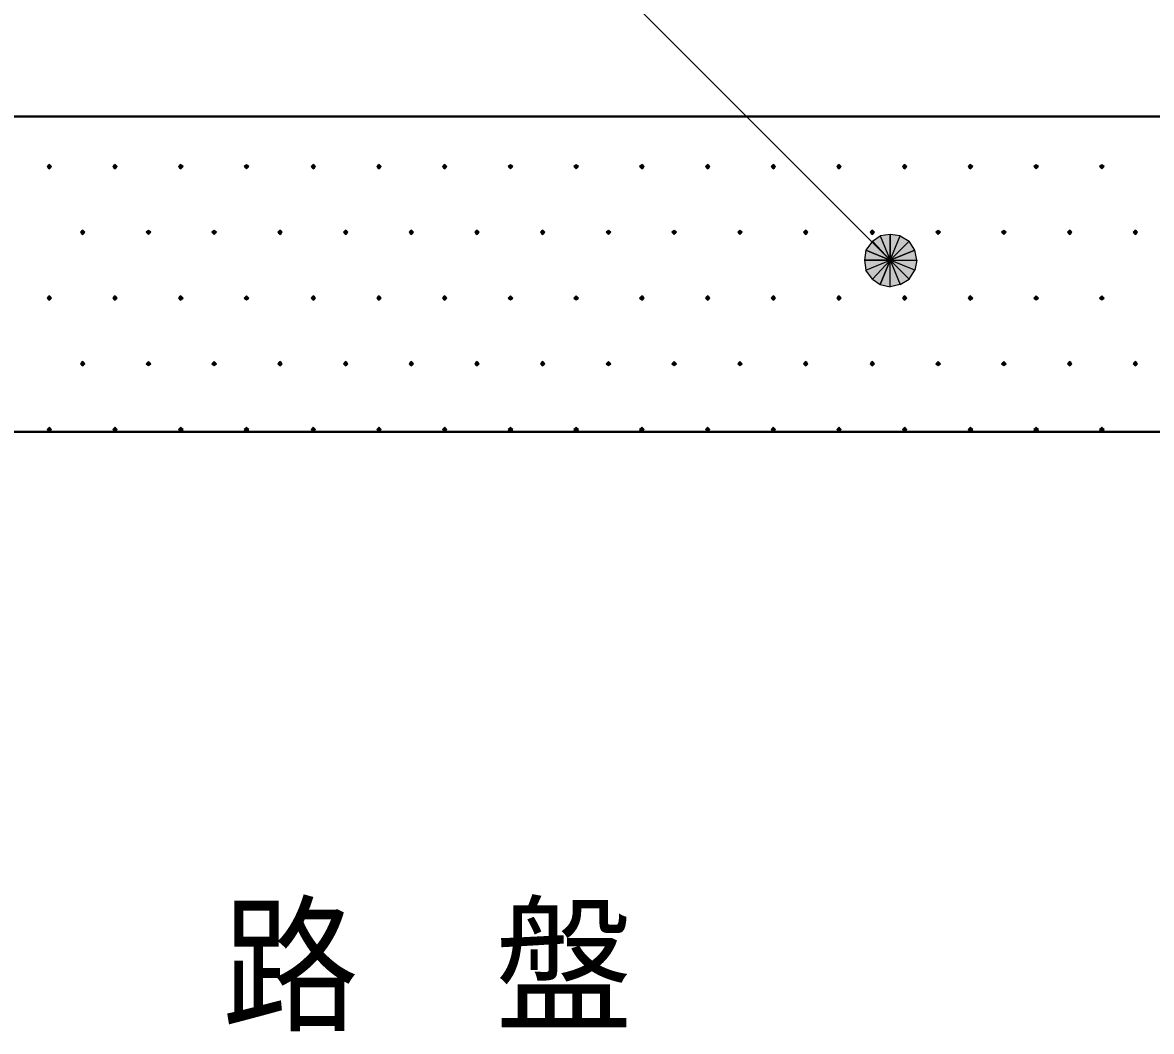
# Model space of a CAD drawing. Header units: millimetres. Extents: x 0 to 420, y 0 to 297.
# Drawn here: x 71.97 to 93.42, y 224.8 to 243.97 of the extents above; entities that cross this region are included whole.
import ezdxf
from ezdxf.enums import TextEntityAlignment as Align

# ---------------------------------------------------------------- set-up
doc = ezdxf.new("R2010")
doc.units = ezdxf.units.MM
doc.styles.add('kst32b', font='NotoSansJP-Variable.ttf')

msp = doc.modelspace()

# ---------------------------------------------------------------- hatches: boundary and pattern name
for points in [[(72.475, 241.279), (72.454, 241.258), (72.432, 241.237), (72.454, 241.215), (72.475, 241.194), (72.496, 241.215), (72.517, 241.237), (72.496, 241.258), (72.475, 241.279)], [(73.724, 241.279), (73.702, 241.258), (73.681, 241.237), (73.702, 241.215), (73.724, 241.194), (73.745, 241.215), (73.766, 241.237), (73.745, 241.258), (73.724, 241.279)], [(74.972, 241.279), (74.951, 241.258), (74.93, 241.237), (74.951, 241.215), (74.972, 241.194), (74.994, 241.215), (75.015, 241.237), (74.994, 241.258), (74.972, 241.279)], [(76.221, 241.279), (76.2, 241.258), (76.179, 241.237), (76.2, 241.215), (76.221, 241.194), (76.242, 241.215), (76.263, 241.237), (76.242, 241.258), (76.221, 241.279)], [(77.491, 241.279), (77.47, 241.258), (77.449, 241.237), (77.47, 241.215), (77.491, 241.194), (77.512, 241.215), (77.534, 241.237), (77.512, 241.258), (77.491, 241.279)], [(78.74, 241.279), (78.719, 241.258), (78.698, 241.237), (78.719, 241.215), (78.74, 241.194), (78.761, 241.215), (78.782, 241.237), (78.761, 241.258), (78.74, 241.279)], [(79.989, 241.279), (79.968, 241.258), (79.946, 241.237), (79.968, 241.215), (79.989, 241.194), (80.01, 241.215), (80.031, 241.237), (80.01, 241.258), (79.989, 241.279)], [(81.238, 241.279), (81.217, 241.258), (81.195, 241.237), (81.217, 241.215), (81.238, 241.194), (81.259, 241.215), (81.28, 241.237), (81.259, 241.258), (81.238, 241.279)], [(82.487, 241.279), (82.465, 241.258), (82.444, 241.237), (82.465, 241.215), (82.487, 241.194), (82.508, 241.215), (82.529, 241.237), (82.508, 241.258), (82.487, 241.279)], [(83.735, 241.279), (83.714, 241.258), (83.693, 241.237), (83.714, 241.215), (83.735, 241.194), (83.757, 241.215), (83.778, 241.237), (83.757, 241.258), (83.735, 241.279)], [(84.984, 241.279), (84.963, 241.258), (84.942, 241.237), (84.963, 241.215), (84.984, 241.194), (85.005, 241.215), (85.027, 241.237), (85.005, 241.258), (84.984, 241.279)], [(86.233, 241.279), (86.212, 241.258), (86.191, 241.237), (86.212, 241.215), (86.233, 241.194), (86.254, 241.215), (86.275, 241.237), (86.254, 241.258), (86.233, 241.279)], [(87.482, 241.279), (87.461, 241.258), (87.44, 241.237), (87.461, 241.215), (87.482, 241.194), (87.503, 241.215), (87.524, 241.237), (87.503, 241.258), (87.482, 241.279)], [(88.731, 241.279), (88.71, 241.258), (88.688, 241.237), (88.71, 241.215), (88.731, 241.194), (88.752, 241.215), (88.773, 241.237), (88.752, 241.258), (88.731, 241.279)], [(89.979, 241.279), (89.958, 241.258), (89.937, 241.237), (89.958, 241.215), (89.979, 241.194), (90.001, 241.215), (90.022, 241.237), (90.001, 241.258), (89.979, 241.279)], [(91.228, 241.279), (91.207, 241.258), (91.186, 241.237), (91.207, 241.215), (91.228, 241.194), (91.25, 241.215), (91.271, 241.237), (91.25, 241.258), (91.228, 241.279)], [(92.477, 241.279), (92.456, 241.258), (92.435, 241.237), (92.456, 241.215), (92.477, 241.194), (92.498, 241.215), (92.52, 241.237), (92.498, 241.258), (92.477, 241.279)], [(73.11, 240.03), (73.088, 240.009), (73.067, 239.988), (73.088, 239.966), (73.11, 239.945), (73.131, 239.966), (73.152, 239.988), (73.131, 240.009), (73.11, 240.03)], [(74.359, 240.03), (74.337, 240.009), (74.316, 239.988), (74.337, 239.966), (74.359, 239.945), (74.38, 239.966), (74.401, 239.988), (74.38, 240.009), (74.359, 240.03)], [(75.607, 240.03), (75.586, 240.009), (75.565, 239.988), (75.586, 239.966), (75.607, 239.945), (75.629, 239.966), (75.65, 239.988), (75.629, 240.009), (75.607, 240.03)], [(76.856, 240.03), (76.835, 240.009), (76.814, 239.988), (76.835, 239.966), (76.856, 239.945), (76.877, 239.966), (76.899, 239.988), (76.877, 240.009), (76.856, 240.03)], [(78.105, 240.03), (78.084, 240.009), (78.063, 239.988), (78.084, 239.966), (78.105, 239.945), (78.126, 239.966), (78.147, 239.988), (78.126, 240.009), (78.105, 240.03)], [(79.354, 240.03), (79.333, 240.009), (79.312, 239.988), (79.333, 239.966), (79.354, 239.945), (79.375, 239.966), (79.396, 239.988), (79.375, 240.009), (79.354, 240.03)], [(80.603, 240.03), (80.582, 240.009), (80.56, 239.988), (80.582, 239.966), (80.603, 239.945), (80.624, 239.966), (80.645, 239.988), (80.624, 240.009), (80.603, 240.03)], [(81.852, 240.03), (81.83, 240.009), (81.809, 239.988), (81.83, 239.966), (81.852, 239.945), (81.873, 239.966), (81.894, 239.988), (81.873, 240.009), (81.852, 240.03)], [(83.1, 240.03), (83.079, 240.009), (83.058, 239.988), (83.079, 239.966), (83.1, 239.945), (83.121, 239.966), (83.143, 239.988), (83.121, 240.009), (83.1, 240.03)], [(84.349, 240.03), (84.328, 240.009), (84.307, 239.988), (84.328, 239.966), (84.349, 239.945), (84.37, 239.966), (84.392, 239.988), (84.37, 240.009), (84.349, 240.03)], [(85.598, 240.03), (85.577, 240.009), (85.556, 239.988), (85.577, 239.966), (85.598, 239.945), (85.619, 239.966), (85.64, 239.988), (85.619, 240.009), (85.598, 240.03)], [(86.847, 240.03), (86.826, 240.009), (86.804, 239.988), (86.826, 239.966), (86.847, 239.945), (86.868, 239.966), (86.889, 239.988), (86.868, 240.009), (86.847, 240.03)], [(88.117, 240.03), (88.096, 240.009), (88.075, 239.988), (88.096, 239.966), (88.117, 239.945), (88.138, 239.966), (88.159, 239.988), (88.138, 240.009), (88.117, 240.03)], [(89.366, 240.03), (89.345, 240.009), (89.323, 239.988), (89.345, 239.966), (89.366, 239.945), (89.387, 239.966), (89.408, 239.988), (89.387, 240.009), (89.366, 240.03)], [(90.615, 240.03), (90.593, 240.009), (90.572, 239.988), (90.593, 239.966), (90.615, 239.945), (90.636, 239.966), (90.657, 239.988), (90.636, 240.009), (90.615, 240.03)], [(91.863, 240.03), (91.842, 240.009), (91.821, 239.988), (91.842, 239.966), (91.863, 239.945), (91.885, 239.966), (91.906, 239.988), (91.885, 240.009), (91.863, 240.03)], [(93.112, 240.03), (93.091, 240.009), (93.07, 239.988), (93.091, 239.966), (93.112, 239.945), (93.133, 239.966), (93.154, 239.988), (93.133, 240.009), (93.112, 240.03)], [(87.99, 239.649), (87.969, 239.458), (88.456, 239.458), (87.99, 239.649)], [(72.475, 238.781), (72.454, 238.76), (72.432, 238.739), (72.454, 238.718), (72.475, 238.696), (72.496, 238.718), (72.517, 238.739), (72.496, 238.76), (72.475, 238.781)], [(73.724, 238.781), (73.702, 238.76), (73.681, 238.739), (73.702, 238.718), (73.724, 238.696), (73.745, 238.718), (73.766, 238.739), (73.745, 238.76), (73.724, 238.781)], [(74.972, 238.781), (74.951, 238.76), (74.93, 238.739), (74.951, 238.718), (74.972, 238.696), (74.994, 238.718), (75.015, 238.739), (74.994, 238.76), (74.972, 238.781)], [(76.221, 238.781), (76.2, 238.76), (76.179, 238.739), (76.2, 238.718), (76.221, 238.696), (76.242, 238.718), (76.263, 238.739), (76.242, 238.76), (76.221, 238.781)], [(77.491, 238.781), (77.47, 238.76), (77.449, 238.739), (77.47, 238.718), (77.491, 238.696), (77.512, 238.718), (77.534, 238.739), (77.512, 238.76), (77.491, 238.781)], [(78.74, 238.781), (78.719, 238.76), (78.698, 238.739), (78.719, 238.718), (78.74, 238.696), (78.761, 238.718), (78.782, 238.739), (78.761, 238.76), (78.74, 238.781)], [(79.989, 238.781), (79.968, 238.76), (79.946, 238.739), (79.968, 238.718), (79.989, 238.696), (80.01, 238.718), (80.031, 238.739), (80.01, 238.76), (79.989, 238.781)], [(81.238, 238.781), (81.217, 238.76), (81.195, 238.739), (81.217, 238.718), (81.238, 238.696), (81.259, 238.718), (81.28, 238.739), (81.259, 238.76), (81.238, 238.781)], [(82.487, 238.781), (82.465, 238.76), (82.444, 238.739), (82.465, 238.718), (82.487, 238.696), (82.508, 238.718), (82.529, 238.739), (82.508, 238.76), (82.487, 238.781)], [(83.735, 238.781), (83.714, 238.76), (83.693, 238.739), (83.714, 238.718), (83.735, 238.696), (83.757, 238.718), (83.778, 238.739), (83.757, 238.76), (83.735, 238.781)], [(84.984, 238.781), (84.963, 238.76), (84.942, 238.739), (84.963, 238.718), (84.984, 238.696), (85.005, 238.718), (85.027, 238.739), (85.005, 238.76), (84.984, 238.781)], [(86.233, 238.781), (86.212, 238.76), (86.191, 238.739), (86.212, 238.718), (86.233, 238.696), (86.254, 238.718), (86.275, 238.739), (86.254, 238.76), (86.233, 238.781)], [(87.482, 238.781), (87.461, 238.76), (87.44, 238.739), (87.461, 238.718), (87.482, 238.696), (87.503, 238.718), (87.524, 238.739), (87.503, 238.76), (87.482, 238.781)], [(88.731, 238.781), (88.71, 238.76), (88.688, 238.739), (88.71, 238.718), (88.731, 238.696), (88.752, 238.718), (88.773, 238.739), (88.752, 238.76), (88.731, 238.781)], [(89.979, 238.781), (89.958, 238.76), (89.937, 238.739), (89.958, 238.718), (89.979, 238.696), (90.001, 238.718), (90.022, 238.739), (90.001, 238.76), (89.979, 238.781)], [(91.228, 238.781), (91.207, 238.76), (91.186, 238.739), (91.207, 238.718), (91.228, 238.696), (91.25, 238.718), (91.271, 238.739), (91.25, 238.76), (91.228, 238.781)], [(92.477, 238.781), (92.456, 238.76), (92.435, 238.739), (92.456, 238.718), (92.477, 238.696), (92.498, 238.718), (92.52, 238.739), (92.498, 238.76), (92.477, 238.781)], [(73.11, 237.532), (73.088, 237.511), (73.067, 237.49), (73.088, 237.469), (73.11, 237.448), (73.131, 237.469), (73.152, 237.49), (73.131, 237.511), (73.11, 237.532)], [(74.359, 237.532), (74.337, 237.511), (74.316, 237.49), (74.337, 237.469), (74.359, 237.448), (74.38, 237.469), (74.401, 237.49), (74.38, 237.511), (74.359, 237.532)], [(75.607, 237.532), (75.586, 237.511), (75.565, 237.49), (75.586, 237.469), (75.607, 237.448), (75.629, 237.469), (75.65, 237.49), (75.629, 237.511), (75.607, 237.532)], [(76.856, 237.532), (76.835, 237.511), (76.814, 237.49), (76.835, 237.469), (76.856, 237.448), (76.877, 237.469), (76.899, 237.49), (76.877, 237.511), (76.856, 237.532)], [(78.105, 237.532), (78.084, 237.511), (78.063, 237.49), (78.084, 237.469), (78.105, 237.448), (78.126, 237.469), (78.147, 237.49), (78.126, 237.511), (78.105, 237.532)], [(79.354, 237.532), (79.333, 237.511), (79.312, 237.49), (79.333, 237.469), (79.354, 237.448), (79.375, 237.469), (79.396, 237.49), (79.375, 237.511), (79.354, 237.532)], [(80.603, 237.532), (80.582, 237.511), (80.56, 237.49), (80.582, 237.469), (80.603, 237.448), (80.624, 237.469), (80.645, 237.49), (80.624, 237.511), (80.603, 237.532)], [(81.852, 237.532), (81.83, 237.511), (81.809, 237.49), (81.83, 237.469), (81.852, 237.448), (81.873, 237.469), (81.894, 237.49), (81.873, 237.511), (81.852, 237.532)], [(83.1, 237.532), (83.079, 237.511), (83.058, 237.49), (83.079, 237.469), (83.1, 237.448), (83.121, 237.469), (83.143, 237.49), (83.121, 237.511), (83.1, 237.532)], [(84.349, 237.532), (84.328, 237.511), (84.307, 237.49), (84.328, 237.469), (84.349, 237.448), (84.37, 237.469), (84.392, 237.49), (84.37, 237.511), (84.349, 237.532)], [(85.598, 237.532), (85.577, 237.511), (85.556, 237.49), (85.577, 237.469), (85.598, 237.448), (85.619, 237.469), (85.64, 237.49), (85.619, 237.511), (85.598, 237.532)], [(86.847, 237.532), (86.826, 237.511), (86.804, 237.49), (86.826, 237.469), (86.847, 237.448), (86.868, 237.469), (86.889, 237.49), (86.868, 237.511), (86.847, 237.532)], [(88.117, 237.532), (88.096, 237.511), (88.075, 237.49), (88.096, 237.469), (88.117, 237.448), (88.138, 237.469), (88.159, 237.49), (88.138, 237.511), (88.117, 237.532)], [(89.366, 237.532), (89.345, 237.511), (89.323, 237.49), (89.345, 237.469), (89.366, 237.448), (89.387, 237.469), (89.408, 237.49), (89.387, 237.511), (89.366, 237.532)], [(90.615, 237.532), (90.593, 237.511), (90.572, 237.49), (90.593, 237.469), (90.615, 237.448), (90.636, 237.469), (90.657, 237.49), (90.636, 237.511), (90.615, 237.532)], [(91.863, 237.532), (91.842, 237.511), (91.821, 237.49), (91.842, 237.469), (91.863, 237.448), (91.885, 237.469), (91.906, 237.49), (91.885, 237.511), (91.863, 237.532)], [(93.112, 237.532), (93.091, 237.511), (93.07, 237.49), (93.091, 237.469), (93.112, 237.448), (93.133, 237.469), (93.154, 237.49), (93.133, 237.511), (93.112, 237.532)], [(72.475, 236.283), (72.454, 236.262), (72.432, 236.241), (72.454, 236.22), (72.475, 236.199), (72.496, 236.22), (72.517, 236.241), (72.496, 236.262), (72.475, 236.283)], [(73.724, 236.283), (73.702, 236.262), (73.681, 236.241), (73.702, 236.22), (73.724, 236.199), (73.745, 236.22), (73.766, 236.241), (73.745, 236.262), (73.724, 236.283)], [(74.972, 236.283), (74.951, 236.262), (74.93, 236.241), (74.951, 236.22), (74.972, 236.199), (74.994, 236.22), (75.015, 236.241), (74.994, 236.262), (74.972, 236.283)], [(76.221, 236.283), (76.2, 236.262), (76.179, 236.241), (76.2, 236.22), (76.221, 236.199), (76.242, 236.22), (76.263, 236.241), (76.242, 236.262), (76.221, 236.283)], [(77.491, 236.283), (77.47, 236.262), (77.449, 236.241), (77.47, 236.22), (77.491, 236.199), (77.512, 236.22), (77.534, 236.241), (77.512, 236.262), (77.491, 236.283)], [(78.74, 236.283), (78.719, 236.262), (78.698, 236.241), (78.719, 236.22), (78.74, 236.199), (78.761, 236.22), (78.782, 236.241), (78.761, 236.262), (78.74, 236.283)], [(79.989, 236.283), (79.968, 236.262), (79.946, 236.241), (79.968, 236.22), (79.989, 236.199), (80.01, 236.22), (80.031, 236.241), (80.01, 236.262), (79.989, 236.283)], [(81.238, 236.283), (81.217, 236.262), (81.195, 236.241), (81.217, 236.22), (81.238, 236.199), (81.259, 236.22), (81.28, 236.241), (81.259, 236.262), (81.238, 236.283)], [(82.487, 236.283), (82.465, 236.262), (82.444, 236.241), (82.465, 236.22), (82.487, 236.199), (82.508, 236.22), (82.529, 236.241), (82.508, 236.262), (82.487, 236.283)], [(83.735, 236.283), (83.714, 236.262), (83.693, 236.241), (83.714, 236.22), (83.735, 236.199), (83.757, 236.22), (83.778, 236.241), (83.757, 236.262), (83.735, 236.283)], [(84.984, 236.283), (84.963, 236.262), (84.942, 236.241), (84.963, 236.22), (84.984, 236.199), (85.005, 236.22), (85.027, 236.241), (85.005, 236.262), (84.984, 236.283)], [(86.233, 236.283), (86.212, 236.262), (86.191, 236.241), (86.212, 236.22), (86.233, 236.199), (86.254, 236.22), (86.275, 236.241), (86.254, 236.262), (86.233, 236.283)], [(87.482, 236.283), (87.461, 236.262), (87.44, 236.241), (87.461, 236.22), (87.482, 236.199), (87.503, 236.22), (87.524, 236.241), (87.503, 236.262), (87.482, 236.283)], [(88.731, 236.283), (88.71, 236.262), (88.688, 236.241), (88.71, 236.22), (88.731, 236.199), (88.752, 236.22), (88.773, 236.241), (88.752, 236.262), (88.731, 236.283)], [(89.979, 236.283), (89.958, 236.262), (89.937, 236.241), (89.958, 236.22), (89.979, 236.199), (90.001, 236.22), (90.022, 236.241), (90.001, 236.262), (89.979, 236.283)], [(91.228, 236.283), (91.207, 236.262), (91.186, 236.241), (91.207, 236.22), (91.228, 236.199), (91.25, 236.22), (91.271, 236.241), (91.25, 236.262), (91.228, 236.283)], [(92.477, 236.283), (92.456, 236.262), (92.435, 236.241), (92.456, 236.22), (92.477, 236.199), (92.498, 236.22), (92.52, 236.241), (92.498, 236.262), (92.477, 236.283)]]:
    msp.add_hatch(color=7).paths.add_polyline_path(points)
h = msp.add_hatch(color=7)
h.paths.add_polyline_path([(88.456, 239.945), (88.265, 239.924), (88.456, 239.458), (88.456, 239.945)])
h.paths.add_polyline_path([(88.265, 239.924), (88.456, 239.458), (88.117, 239.818), (88.265, 239.924)])
h.paths.add_polyline_path([(88.456, 239.458), (88.117, 239.818), (87.99, 239.649), (88.456, 239.458)])
h = msp.add_hatch(color=7)
h.paths.add_polyline_path([(88.921, 239.649), (88.815, 239.818), (88.456, 239.458), (88.921, 239.649)])
h.paths.add_polyline_path([(88.815, 239.818), (88.456, 239.458), (88.646, 239.924), (88.815, 239.818)])
h.paths.add_polyline_path([(88.456, 239.458), (88.646, 239.924), (88.456, 239.945), (88.456, 239.458)])
h = msp.add_hatch(color=7)
h.paths.add_polyline_path([(88.815, 239.099), (88.921, 239.268), (88.456, 239.458), (88.815, 239.099)])
h.paths.add_polyline_path([(88.921, 239.268), (88.456, 239.458), (88.963, 239.458), (88.921, 239.268)])
h.paths.add_polyline_path([(88.456, 239.458), (88.963, 239.458), (88.921, 239.649), (88.456, 239.458)])
h = msp.add_hatch(color=7)
h.paths.add_polyline_path([(87.969, 239.458), (87.99, 239.268), (88.456, 239.458), (87.969, 239.458)])
h.paths.add_polyline_path([(87.99, 239.268), (88.456, 239.458), (88.117, 239.099), (87.99, 239.268)])
h.paths.add_polyline_path([(88.456, 239.458), (88.117, 239.099), (88.265, 238.993), (88.456, 239.458)])
h = msp.add_hatch(color=7)
h.paths.add_polyline_path([(88.265, 238.993), (88.456, 238.95), (88.456, 239.458), (88.265, 238.993)])
h.paths.add_polyline_path([(88.456, 238.95), (88.456, 239.458), (88.646, 238.993), (88.456, 238.95)])
h.paths.add_polyline_path([(88.456, 239.458), (88.646, 238.993), (88.815, 239.099), (88.456, 239.458)])

# ---------------------------------------------------------------- linework, layer by layer
at = {"lineweight": 13}
msp.add_lwpolyline([(88.456, 239.458), (75.84, 252.074)], dxfattribs=at)
at = {"lineweight": 30}
for points in [[(44.154, 242.189), (115.147, 242.189)], [(115.147, 236.199), (44.154, 236.199)]]:
    msp.add_lwpolyline(points, dxfattribs=at)
at = {"lineweight": 0}
for points in [[(72.475, 241.279), (72.454, 241.258), (72.432, 241.237), (72.454, 241.215), (72.475, 241.194), (72.496, 241.215), (72.517, 241.237), (72.496, 241.258)], [(73.724, 241.279), (73.702, 241.258), (73.681, 241.237), (73.702, 241.215), (73.724, 241.194), (73.745, 241.215), (73.766, 241.237), (73.745, 241.258)], [(74.972, 241.279), (74.951, 241.258), (74.93, 241.237), (74.951, 241.215), (74.972, 241.194), (74.994, 241.215), (75.015, 241.237), (74.994, 241.258)], [(76.221, 241.279), (76.2, 241.258), (76.179, 241.237), (76.2, 241.215), (76.221, 241.194), (76.242, 241.215), (76.263, 241.237), (76.242, 241.258)], [(77.491, 241.279), (77.47, 241.258), (77.449, 241.237), (77.47, 241.215), (77.491, 241.194), (77.512, 241.215), (77.534, 241.237), (77.512, 241.258)], [(78.74, 241.279), (78.719, 241.258), (78.698, 241.237), (78.719, 241.215), (78.74, 241.194), (78.761, 241.215), (78.782, 241.237), (78.761, 241.258)], [(79.989, 241.279), (79.968, 241.258), (79.946, 241.237), (79.968, 241.215), (79.989, 241.194), (80.01, 241.215), (80.031, 241.237), (80.01, 241.258)], [(81.238, 241.279), (81.217, 241.258), (81.195, 241.237), (81.217, 241.215), (81.238, 241.194), (81.259, 241.215), (81.28, 241.237), (81.259, 241.258)], [(82.487, 241.279), (82.465, 241.258), (82.444, 241.237), (82.465, 241.215), (82.487, 241.194), (82.508, 241.215), (82.529, 241.237), (82.508, 241.258)], [(83.735, 241.279), (83.714, 241.258), (83.693, 241.237), (83.714, 241.215), (83.735, 241.194), (83.757, 241.215), (83.778, 241.237), (83.757, 241.258)], [(84.984, 241.279), (84.963, 241.258), (84.942, 241.237), (84.963, 241.215), (84.984, 241.194), (85.005, 241.215), (85.027, 241.237), (85.005, 241.258)], [(86.233, 241.279), (86.212, 241.258), (86.191, 241.237), (86.212, 241.215), (86.233, 241.194), (86.254, 241.215), (86.275, 241.237), (86.254, 241.258)], [(87.482, 241.279), (87.461, 241.258), (87.44, 241.237), (87.461, 241.215), (87.482, 241.194), (87.503, 241.215), (87.524, 241.237), (87.503, 241.258)], [(88.731, 241.279), (88.71, 241.258), (88.688, 241.237), (88.71, 241.215), (88.731, 241.194), (88.752, 241.215), (88.773, 241.237), (88.752, 241.258)], [(89.979, 241.279), (89.958, 241.258), (89.937, 241.237), (89.958, 241.215), (89.979, 241.194), (90.001, 241.215), (90.022, 241.237), (90.001, 241.258)], [(91.228, 241.279), (91.207, 241.258), (91.186, 241.237), (91.207, 241.215), (91.228, 241.194), (91.25, 241.215), (91.271, 241.237), (91.25, 241.258)], [(92.477, 241.279), (92.456, 241.258), (92.435, 241.237), (92.456, 241.215), (92.477, 241.194), (92.498, 241.215), (92.52, 241.237), (92.498, 241.258)], [(73.11, 240.03), (73.088, 240.009), (73.067, 239.988), (73.088, 239.966), (73.11, 239.945), (73.131, 239.966), (73.152, 239.988), (73.131, 240.009)], [(74.359, 240.03), (74.337, 240.009), (74.316, 239.988), (74.337, 239.966), (74.359, 239.945), (74.38, 239.966), (74.401, 239.988), (74.38, 240.009)], [(75.607, 240.03), (75.586, 240.009), (75.565, 239.988), (75.586, 239.966), (75.607, 239.945), (75.629, 239.966), (75.65, 239.988), (75.629, 240.009)], [(76.856, 240.03), (76.835, 240.009), (76.814, 239.988), (76.835, 239.966), (76.856, 239.945), (76.877, 239.966), (76.899, 239.988), (76.877, 240.009)], [(78.105, 240.03), (78.084, 240.009), (78.063, 239.988), (78.084, 239.966), (78.105, 239.945), (78.126, 239.966), (78.147, 239.988), (78.126, 240.009)], [(79.354, 240.03), (79.333, 240.009), (79.312, 239.988), (79.333, 239.966), (79.354, 239.945), (79.375, 239.966), (79.396, 239.988), (79.375, 240.009)], [(80.603, 240.03), (80.582, 240.009), (80.56, 239.988), (80.582, 239.966), (80.603, 239.945), (80.624, 239.966), (80.645, 239.988), (80.624, 240.009)], [(81.852, 240.03), (81.83, 240.009), (81.809, 239.988), (81.83, 239.966), (81.852, 239.945), (81.873, 239.966), (81.894, 239.988), (81.873, 240.009)], [(83.1, 240.03), (83.079, 240.009), (83.058, 239.988), (83.079, 239.966), (83.1, 239.945), (83.121, 239.966), (83.143, 239.988), (83.121, 240.009)], [(84.349, 240.03), (84.328, 240.009), (84.307, 239.988), (84.328, 239.966), (84.349, 239.945), (84.37, 239.966), (84.392, 239.988), (84.37, 240.009)], [(85.598, 240.03), (85.577, 240.009), (85.556, 239.988), (85.577, 239.966), (85.598, 239.945), (85.619, 239.966), (85.64, 239.988), (85.619, 240.009)], [(86.847, 240.03), (86.826, 240.009), (86.804, 239.988), (86.826, 239.966), (86.847, 239.945), (86.868, 239.966), (86.889, 239.988), (86.868, 240.009)], [(88.117, 240.03), (88.096, 240.009), (88.075, 239.988), (88.096, 239.966), (88.117, 239.945), (88.138, 239.966), (88.159, 239.988), (88.138, 240.009)], [(88.265, 239.924), (88.456, 239.458), (88.117, 239.818)], [(88.456, 239.945), (88.265, 239.924), (88.456, 239.458)], [(88.456, 239.458), (88.646, 239.924), (88.456, 239.945)], [(88.815, 239.818), (88.456, 239.458), (88.646, 239.924)], [(89.366, 240.03), (89.345, 240.009), (89.323, 239.988), (89.345, 239.966), (89.366, 239.945), (89.387, 239.966), (89.408, 239.988), (89.387, 240.009)], [(90.615, 240.03), (90.593, 240.009), (90.572, 239.988), (90.593, 239.966), (90.615, 239.945), (90.636, 239.966), (90.657, 239.988), (90.636, 240.009)], [(91.863, 240.03), (91.842, 240.009), (91.821, 239.988), (91.842, 239.966), (91.863, 239.945), (91.885, 239.966), (91.906, 239.988), (91.885, 240.009)], [(93.112, 240.03), (93.091, 240.009), (93.07, 239.988), (93.091, 239.966), (93.112, 239.945), (93.133, 239.966), (93.154, 239.988), (93.133, 240.009)], [(87.99, 239.649), (87.969, 239.458), (88.456, 239.458)], [(88.456, 239.458), (88.117, 239.818), (87.99, 239.649)], [(88.921, 239.649), (88.815, 239.818), (88.456, 239.458)], [(88.456, 239.458), (88.963, 239.458), (88.921, 239.649)], [(87.969, 239.458), (87.99, 239.268), (88.456, 239.458)], [(87.99, 239.268), (88.456, 239.458), (88.117, 239.099)], [(88.456, 239.458), (88.117, 239.099), (88.265, 238.993)], [(88.265, 238.993), (88.456, 238.95), (88.456, 239.458)], [(88.456, 238.95), (88.456, 239.458), (88.646, 238.993)], [(88.456, 239.458), (88.646, 238.993), (88.815, 239.099)], [(88.815, 239.099), (88.921, 239.268), (88.456, 239.458)], [(88.921, 239.268), (88.456, 239.458), (88.963, 239.458)], [(72.475, 238.781), (72.454, 238.76), (72.432, 238.739), (72.454, 238.718), (72.475, 238.696), (72.496, 238.718), (72.517, 238.739), (72.496, 238.76)], [(73.724, 238.781), (73.702, 238.76), (73.681, 238.739), (73.702, 238.718), (73.724, 238.696), (73.745, 238.718), (73.766, 238.739), (73.745, 238.76)], [(74.972, 238.781), (74.951, 238.76), (74.93, 238.739), (74.951, 238.718), (74.972, 238.696), (74.994, 238.718), (75.015, 238.739), (74.994, 238.76)], [(76.221, 238.781), (76.2, 238.76), (76.179, 238.739), (76.2, 238.718), (76.221, 238.696), (76.242, 238.718), (76.263, 238.739), (76.242, 238.76)], [(77.491, 238.781), (77.47, 238.76), (77.449, 238.739), (77.47, 238.718), (77.491, 238.696), (77.512, 238.718), (77.534, 238.739), (77.512, 238.76)], [(78.74, 238.781), (78.719, 238.76), (78.698, 238.739), (78.719, 238.718), (78.74, 238.696), (78.761, 238.718), (78.782, 238.739), (78.761, 238.76)], [(79.989, 238.781), (79.968, 238.76), (79.946, 238.739), (79.968, 238.718), (79.989, 238.696), (80.01, 238.718), (80.031, 238.739), (80.01, 238.76)], [(81.238, 238.781), (81.217, 238.76), (81.195, 238.739), (81.217, 238.718), (81.238, 238.696), (81.259, 238.718), (81.28, 238.739), (81.259, 238.76)], [(82.487, 238.781), (82.465, 238.76), (82.444, 238.739), (82.465, 238.718), (82.487, 238.696), (82.508, 238.718), (82.529, 238.739), (82.508, 238.76)], [(83.735, 238.781), (83.714, 238.76), (83.693, 238.739), (83.714, 238.718), (83.735, 238.696), (83.757, 238.718), (83.778, 238.739), (83.757, 238.76)], [(84.984, 238.781), (84.963, 238.76), (84.942, 238.739), (84.963, 238.718), (84.984, 238.696), (85.005, 238.718), (85.027, 238.739), (85.005, 238.76)], [(86.233, 238.781), (86.212, 238.76), (86.191, 238.739), (86.212, 238.718), (86.233, 238.696), (86.254, 238.718), (86.275, 238.739), (86.254, 238.76)], [(87.482, 238.781), (87.461, 238.76), (87.44, 238.739), (87.461, 238.718), (87.482, 238.696), (87.503, 238.718), (87.524, 238.739), (87.503, 238.76)], [(88.731, 238.781), (88.71, 238.76), (88.688, 238.739), (88.71, 238.718), (88.731, 238.696), (88.752, 238.718), (88.773, 238.739), (88.752, 238.76)], [(89.979, 238.781), (89.958, 238.76), (89.937, 238.739), (89.958, 238.718), (89.979, 238.696), (90.001, 238.718), (90.022, 238.739), (90.001, 238.76)], [(91.228, 238.781), (91.207, 238.76), (91.186, 238.739), (91.207, 238.718), (91.228, 238.696), (91.25, 238.718), (91.271, 238.739), (91.25, 238.76)], [(92.477, 238.781), (92.456, 238.76), (92.435, 238.739), (92.456, 238.718), (92.477, 238.696), (92.498, 238.718), (92.52, 238.739), (92.498, 238.76)], [(73.11, 237.532), (73.088, 237.511), (73.067, 237.49), (73.088, 237.469), (73.11, 237.448), (73.131, 237.469), (73.152, 237.49), (73.131, 237.511)], [(74.359, 237.532), (74.337, 237.511), (74.316, 237.49), (74.337, 237.469), (74.359, 237.448), (74.38, 237.469), (74.401, 237.49), (74.38, 237.511)], [(75.607, 237.532), (75.586, 237.511), (75.565, 237.49), (75.586, 237.469), (75.607, 237.448), (75.629, 237.469), (75.65, 237.49), (75.629, 237.511)], [(76.856, 237.532), (76.835, 237.511), (76.814, 237.49), (76.835, 237.469), (76.856, 237.448), (76.877, 237.469), (76.899, 237.49), (76.877, 237.511)], [(78.105, 237.532), (78.084, 237.511), (78.063, 237.49), (78.084, 237.469), (78.105, 237.448), (78.126, 237.469), (78.147, 237.49), (78.126, 237.511)], [(79.354, 237.532), (79.333, 237.511), (79.312, 237.49), (79.333, 237.469), (79.354, 237.448), (79.375, 237.469), (79.396, 237.49), (79.375, 237.511)], [(80.603, 237.532), (80.582, 237.511), (80.56, 237.49), (80.582, 237.469), (80.603, 237.448), (80.624, 237.469), (80.645, 237.49), (80.624, 237.511)], [(81.852, 237.532), (81.83, 237.511), (81.809, 237.49), (81.83, 237.469), (81.852, 237.448), (81.873, 237.469), (81.894, 237.49), (81.873, 237.511)], [(83.1, 237.532), (83.079, 237.511), (83.058, 237.49), (83.079, 237.469), (83.1, 237.448), (83.121, 237.469), (83.143, 237.49), (83.121, 237.511)], [(84.349, 237.532), (84.328, 237.511), (84.307, 237.49), (84.328, 237.469), (84.349, 237.448), (84.37, 237.469), (84.392, 237.49), (84.37, 237.511)], [(85.598, 237.532), (85.577, 237.511), (85.556, 237.49), (85.577, 237.469), (85.598, 237.448), (85.619, 237.469), (85.64, 237.49), (85.619, 237.511)], [(86.847, 237.532), (86.826, 237.511), (86.804, 237.49), (86.826, 237.469), (86.847, 237.448), (86.868, 237.469), (86.889, 237.49), (86.868, 237.511)], [(88.117, 237.532), (88.096, 237.511), (88.075, 237.49), (88.096, 237.469), (88.117, 237.448), (88.138, 237.469), (88.159, 237.49), (88.138, 237.511)], [(89.366, 237.532), (89.345, 237.511), (89.323, 237.49), (89.345, 237.469), (89.366, 237.448), (89.387, 237.469), (89.408, 237.49), (89.387, 237.511)], [(90.615, 237.532), (90.593, 237.511), (90.572, 237.49), (90.593, 237.469), (90.615, 237.448), (90.636, 237.469), (90.657, 237.49), (90.636, 237.511)], [(91.863, 237.532), (91.842, 237.511), (91.821, 237.49), (91.842, 237.469), (91.863, 237.448), (91.885, 237.469), (91.906, 237.49), (91.885, 237.511)], [(93.112, 237.532), (93.091, 237.511), (93.07, 237.49), (93.091, 237.469), (93.112, 237.448), (93.133, 237.469), (93.154, 237.49), (93.133, 237.511)], [(72.475, 236.283), (72.454, 236.262), (72.432, 236.241), (72.454, 236.22), (72.475, 236.199), (72.496, 236.22), (72.517, 236.241), (72.496, 236.262)], [(73.724, 236.283), (73.702, 236.262), (73.681, 236.241), (73.702, 236.22), (73.724, 236.199), (73.745, 236.22), (73.766, 236.241), (73.745, 236.262)], [(74.972, 236.283), (74.951, 236.262), (74.93, 236.241), (74.951, 236.22), (74.972, 236.199), (74.994, 236.22), (75.015, 236.241), (74.994, 236.262)], [(76.221, 236.283), (76.2, 236.262), (76.179, 236.241), (76.2, 236.22), (76.221, 236.199), (76.242, 236.22), (76.263, 236.241), (76.242, 236.262)], [(77.491, 236.283), (77.47, 236.262), (77.449, 236.241), (77.47, 236.22), (77.491, 236.199), (77.512, 236.22), (77.534, 236.241), (77.512, 236.262)], [(78.74, 236.283), (78.719, 236.262), (78.698, 236.241), (78.719, 236.22), (78.74, 236.199), (78.761, 236.22), (78.782, 236.241), (78.761, 236.262)], [(79.989, 236.283), (79.968, 236.262), (79.946, 236.241), (79.968, 236.22), (79.989, 236.199), (80.01, 236.22), (80.031, 236.241), (80.01, 236.262)], [(81.238, 236.283), (81.217, 236.262), (81.195, 236.241), (81.217, 236.22), (81.238, 236.199), (81.259, 236.22), (81.28, 236.241), (81.259, 236.262)], [(82.487, 236.283), (82.465, 236.262), (82.444, 236.241), (82.465, 236.22), (82.487, 236.199), (82.508, 236.22), (82.529, 236.241), (82.508, 236.262)], [(83.735, 236.283), (83.714, 236.262), (83.693, 236.241), (83.714, 236.22), (83.735, 236.199), (83.757, 236.22), (83.778, 236.241), (83.757, 236.262)], [(84.984, 236.283), (84.963, 236.262), (84.942, 236.241), (84.963, 236.22), (84.984, 236.199), (85.005, 236.22), (85.027, 236.241), (85.005, 236.262)], [(86.233, 236.283), (86.212, 236.262), (86.191, 236.241), (86.212, 236.22), (86.233, 236.199), (86.254, 236.22), (86.275, 236.241), (86.254, 236.262)], [(87.482, 236.283), (87.461, 236.262), (87.44, 236.241), (87.461, 236.22), (87.482, 236.199), (87.503, 236.22), (87.524, 236.241), (87.503, 236.262)], [(88.731, 236.283), (88.71, 236.262), (88.688, 236.241), (88.71, 236.22), (88.731, 236.199), (88.752, 236.22), (88.773, 236.241), (88.752, 236.262)], [(89.979, 236.283), (89.958, 236.262), (89.937, 236.241), (89.958, 236.22), (89.979, 236.199), (90.001, 236.22), (90.022, 236.241), (90.001, 236.262)], [(91.228, 236.283), (91.207, 236.262), (91.186, 236.241), (91.207, 236.22), (91.228, 236.199), (91.25, 236.22), (91.271, 236.241), (91.25, 236.262)], [(92.477, 236.283), (92.456, 236.262), (92.435, 236.241), (92.456, 236.22), (92.477, 236.199), (92.498, 236.22), (92.52, 236.241), (92.498, 236.262)]]:
    msp.add_lwpolyline(points, close=True, dxfattribs=at)

# ---------------------------------------------------------------- texts
at = {"style": 'kst32b'}
msp.add_text('路\u3000盤', height=2.0791, dxfattribs=at).set_placement((75.756, 225.023), (83.552, 225.023), align=Align.FIT)

doc.saveas('drawing.dxf')
